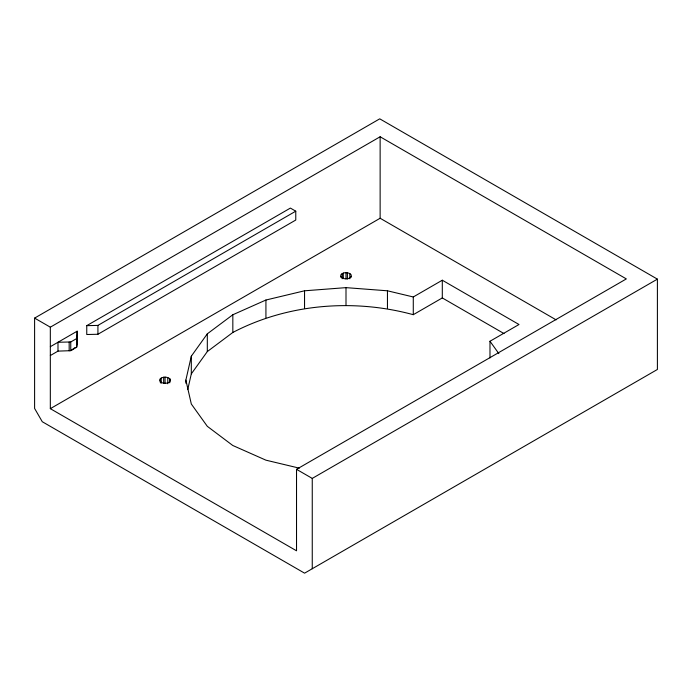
<?xml version="1.0" encoding="UTF-8"?>
<svg xmlns="http://www.w3.org/2000/svg" width="692" height="692" viewBox="0 0 692 692"><rect width="100%" height="100%" fill="white"/><g stroke="black" fill="none" stroke-linecap="round" stroke-linejoin="round"><path stroke-width="1.04" d="M50.326 355.55L57.99 351.121L70.757 350.671L76.674 347.254L77.167 331.191L50.326 346.692M187.757 389.484L191.312 373.87L191.321 356.172L207.315 333.829L232.832 314.756L265.927 300.025L304.549 290.796L346 287.638L387.451 290.796L413.28 296.972L442.3 280.217L519 324.505L489.979 341.251L489.979 357.937M191.312 373.87L207.315 351.571L232.832 332.463L232.832 314.756M76.674 347.254L77.167 331.191M185.863 383.221L185.863 380.098L191.321 356.172M160.371 378.662L159.644 380.228L160.371 381.794C163.001 383.844 167.135 383.844 169.765 381.794L170.492 380.228L169.765 378.662C167.092 376.647 163.018 376.569 160.371 378.662L160.371 382.832M351.242 277.042L351.242 274.958L349.832 273.556C346.952 272.207 342.8 272.164 340.758 274.958L340.758 277.042M351.242 276.584L349.832 277.985C346.969 279.36 342.782 279.308 340.758 276.584M75.03 347.574L70.757 350.671L70.757 341.969L76.674 338.561M34.6 318.104L379.744 118.834L657.4 279.135L657.4 369.467L304.584 573.166L42.273 421.722L34.6 408.436L34.6 318.104L50.326 327.178L380.133 136.765L626.338 278.911L296.531 469.323L296.531 550.806L50.326 408.661L50.326 327.178M86.76 325.655L290.398 208.084L295.769 211.181L295.769 220.039L97.927 334.262L86.76 334.513L86.76 325.655L97.927 325.404L295.769 211.181M50.326 408.661L380.133 218.248L556.126 319.86M232.832 332.463C287.751 303.736 353.776 298.503 413.28 314.687L442.3 297.932L504.027 333.579M296.531 469.323L312.256 478.406L657.4 279.135M70.757 341.969L57.99 342.263L57.99 351.121M299.333 468.155L265.927 460.171L232.763 445.475L207.315 426.324L191.321 404.024L185.863 380.098M498.854 353.621L489.979 341.251M69.165 342.004L69.174 350.853M442.3 280.217L442.3 297.932M413.28 296.972L413.28 314.687M387.451 290.796L387.451 308.502M380.133 136.765L380.133 218.248M349.832 273.556L349.832 278.764M347.401 272.743L347.401 278.997M346 272.639L346 278.893M346 287.638L346 305.345M343.293 273.055L343.293 278.27M342.168 273.556L342.168 278.764M312.256 478.406L312.256 568.737M304.549 290.796L304.549 308.494M265.927 300.025L265.927 317.732M207.315 333.829L207.315 351.571M169.765 378.662L169.765 382.832M167.775 377.521L167.775 383.775M165.068 377.097L165.068 383.351M163.667 377.209L163.667 383.454M161.227 378.014L161.227 383.23M97.927 325.404L97.927 334.262M76.864 335.802L76.864 344.651M76.734 337.644L76.734 346.337"/></g></svg>
